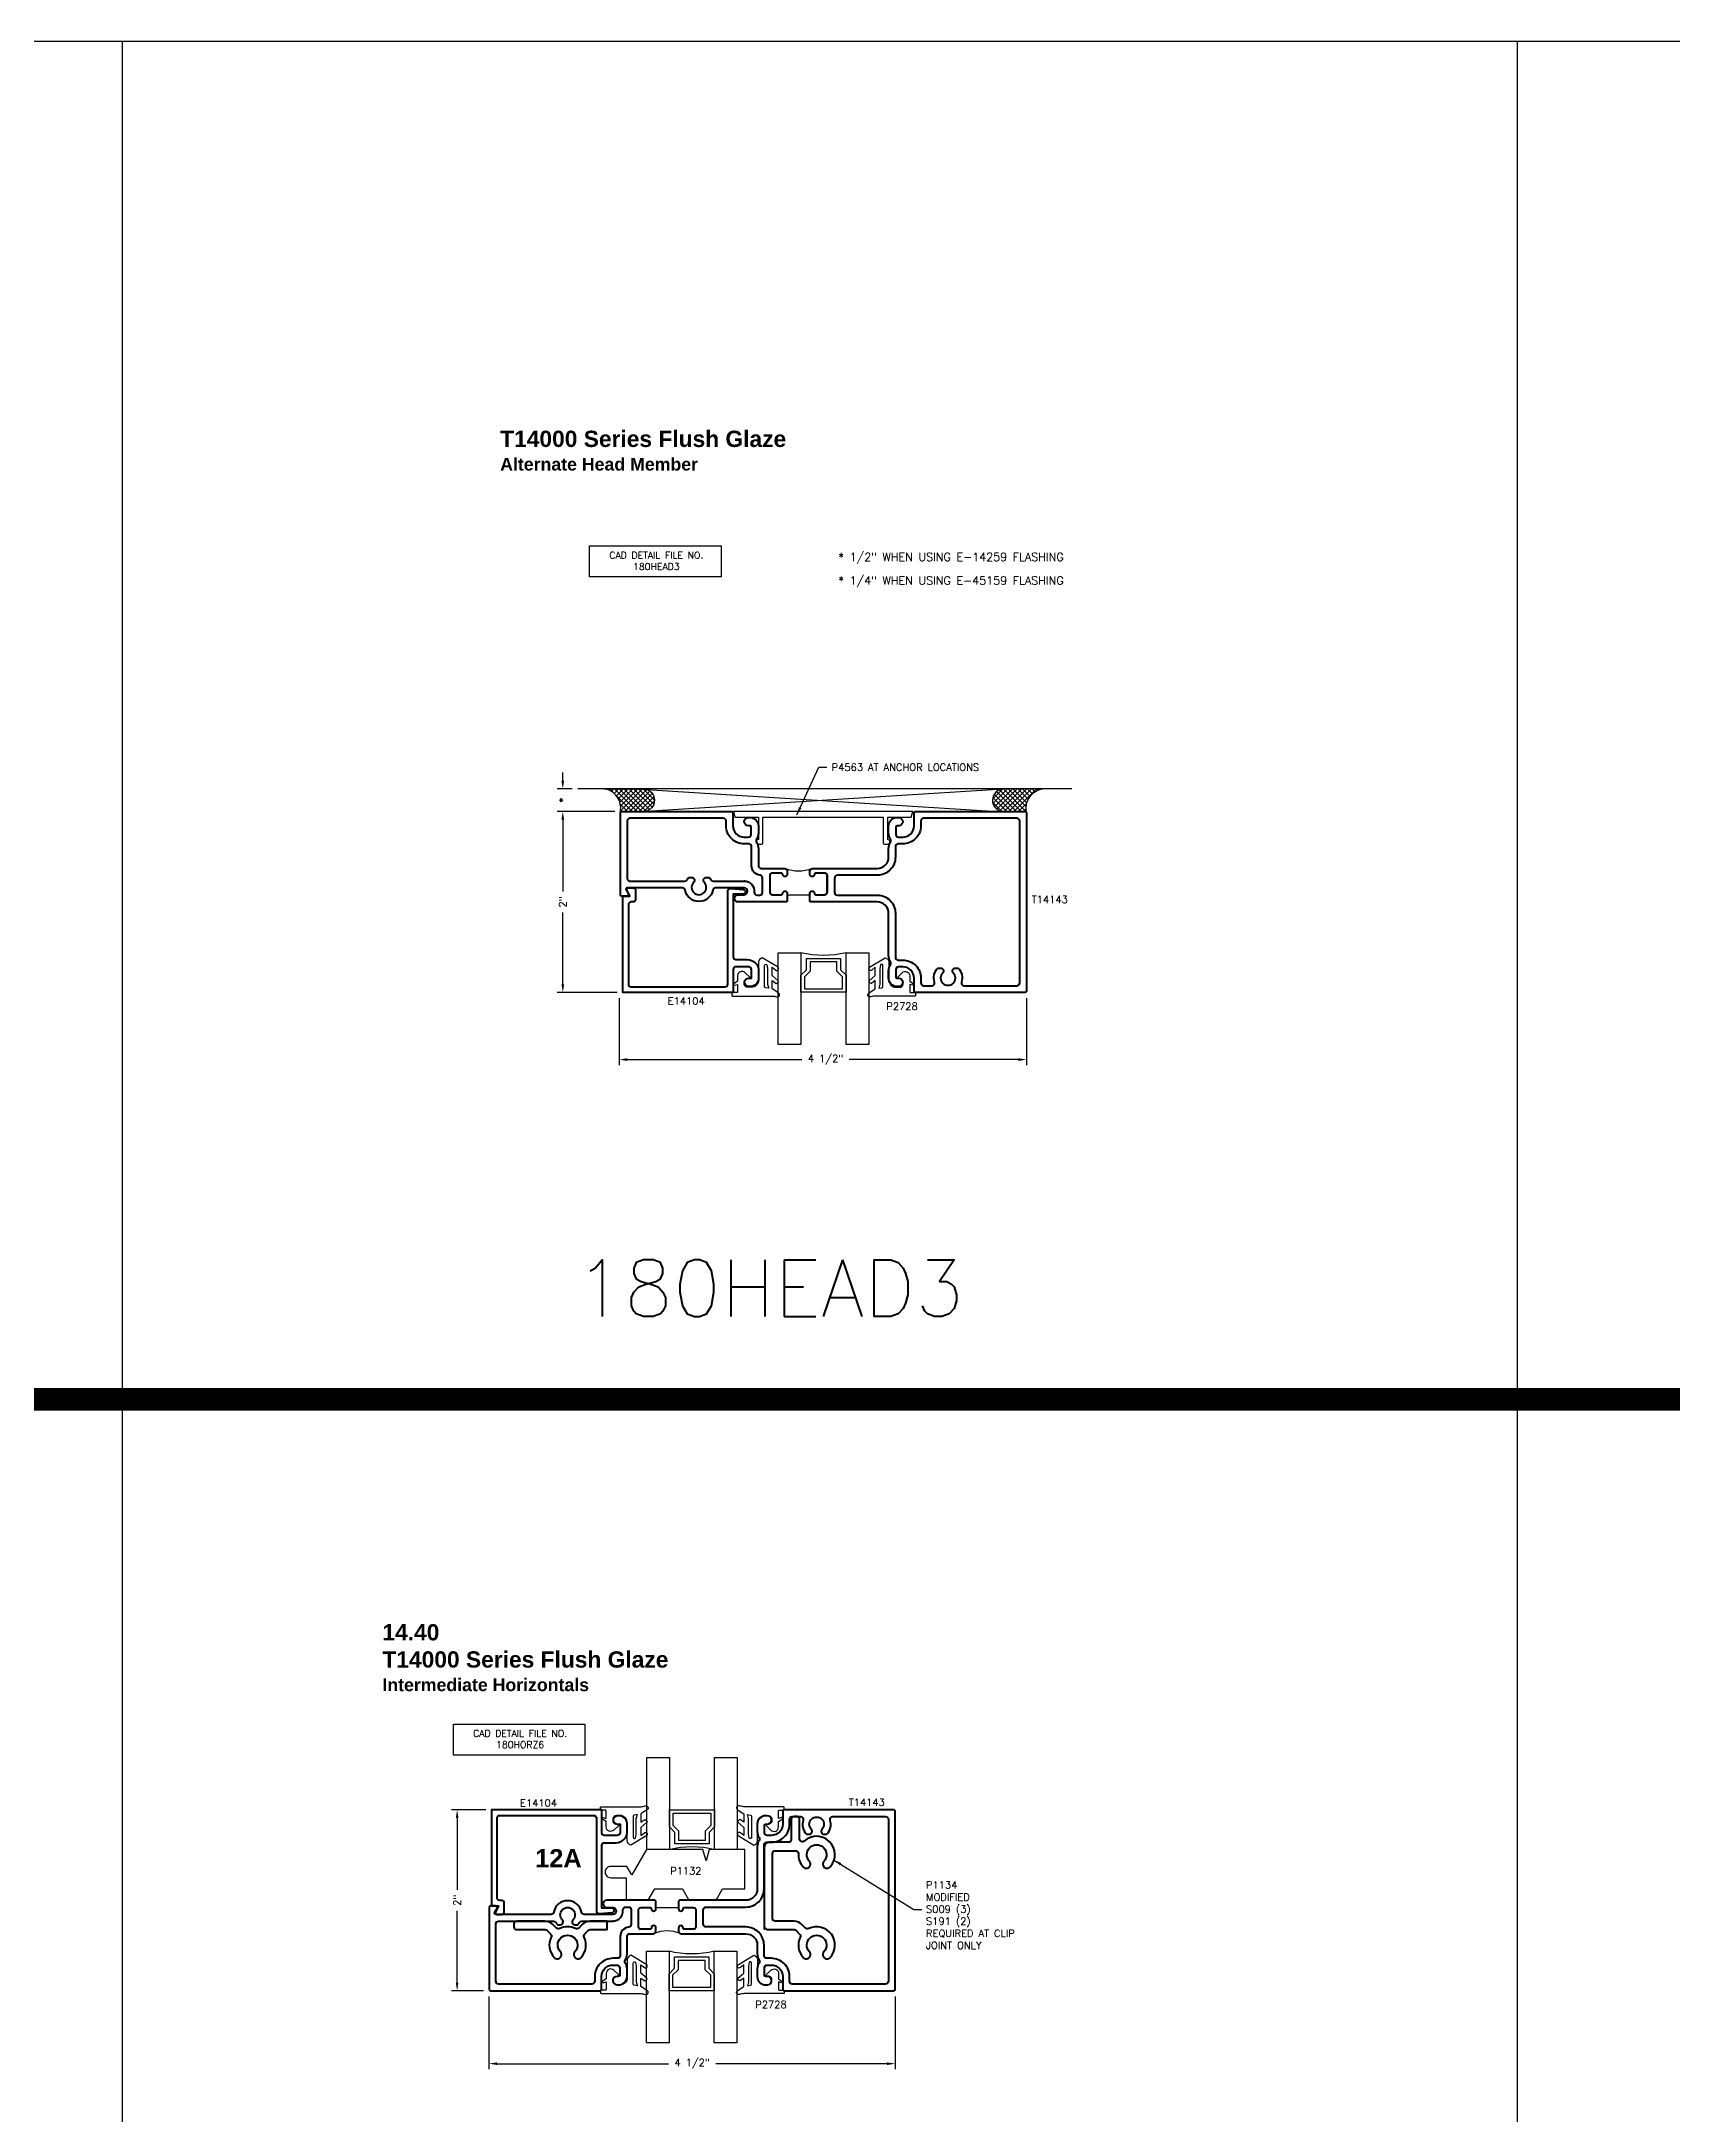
# Model space of a CAD drawing. Extents: x 0 to 152, y -15 to 75.
# Drawn here: x 107.21 to 125.22, y 51.98 to 74.88 of the extents above; entities that cross this region are included whole.
import ezdxf

# ---------------------------------------------------------------- set-up
doc = ezdxf.new("R2010")
doc.units = 0
doc.header["$MEASUREMENT"] = 0
doc.header["$PDMODE"] = 3
doc.layers.get('DEFPOINTS').update_dxf_attribs({"linetype": 'CONTINUOUS'})
for name, color, linetype in [('R-ANNO-DIMS', 3, 'CONTINUOUS'), ('R-ANNO-TEXT', 6, 'CONTINUOUS'), ('R-Det1', 4, 'CONTINUOUS'), ('R-Det2', 2, 'CONTINUOUS'), ('R-DET3', 5, 'CONTINUOUS'), ('R-OTLN', 1, 'CONTINUOUS'), ('R-PAT1', 5, 'CONTINUOUS'), ('TITLE', 7, 'CONTINUOUS')]:
    doc.layers.add(name, color=color, linetype=linetype)
doc.styles.get("Standard").update_dxf_attribs({"font": 'simplex'})
doc.dimstyles.new('1X', dxfattribs={"dimtxt": 0.08, "dimasz": 0.09, "dimexe": 0.0625, "dimexo": 0.0625, "dimgap": 0.062, "dimtad": 0, "dimdec": 5, "dimzin": 4, "dimdsep": 46, "dimlunit": 5, "dimtxsty": 'Standard', "dimcen": 0, "dimclrd": 256, "dimclre": 256, "dimclrt": 256, "dimadec": 0, "dimazin": 1, "dimtfac": 1, "dimtdec": 5, "dimtofl": 0, "dimtmove": 0, "dimatfit": 3, "dimfxl": 1, "dimfrac": 2, "dimtolj": 1, "dimtzin": 4, "dimarcsym": 0})
pattern_1 = [(45, (111.539297, 60.288745), (-0.0265165, 0.0265165), []), (135, (111.539297, 60.288745), (-0.0265165, -0.0265165), [])]

# ---------------------------------------------------------------- blocks, each defined once
blk = doc.blocks.new('*D13')
at = {"layer": 'DEFPOINTS', "color": 0}
for p in [(113.585, 64.374), (118.083, 64.373), (118.083, 63.632)]:
    blk.add_point(p, dxfattribs=at)
at = {"layer": 'R-ANNO-DIMS', "lineweight": -2}
for p, q in [((113.585, 64.311), (113.585, 63.569)), ((118.083, 64.311), (118.083, 63.569)), ((113.675, 63.632), (115.602, 63.632)), ((117.993, 63.632), (116.126, 63.632))]:
    blk.add_line(p, q, dxfattribs=at)
at = {"layer": 'R-ANNO-DIMS'}
for points in [[(113.675, 63.647), (113.675, 63.617), (113.585, 63.632)], [(117.993, 63.647), (117.993, 63.617), (118.083, 63.632)]]:
    blk.add_solid(points, dxfattribs=at)
at = {"layer": 'R-ANNO-DIMS', "insert": (115.864, 63.632), "char_height": 0.08, "attachment_point": 5}
blk.add_mtext('\\A1;4 1/2"', dxfattribs=at)
blk = doc.blocks.new('*D14')
at = {"layer": 'DEFPOINTS', "color": 0}
for p in [(112.962, 66.373), (113.598, 66.373), (113.626, 64.374)]:
    blk.add_point(p, dxfattribs=at)
at = {"layer": 'R-ANNO-DIMS', "lineweight": -2}
for p, q in [((113.535, 66.373), (112.9, 66.373)), ((112.962, 66.283), (112.962, 65.489)), ((112.962, 64.464), (112.962, 65.258)), ((113.564, 64.374), (112.9, 64.374))]:
    blk.add_line(p, q, dxfattribs=at)
at = {"layer": 'R-ANNO-DIMS'}
for points in [[(112.947, 66.283), (112.977, 66.283), (112.962, 66.373)], [(112.947, 64.464), (112.977, 64.464), (112.962, 64.374)]]:
    blk.add_solid(points, dxfattribs=at)
at = {"layer": 'R-ANNO-DIMS', "insert": (112.962, 65.373), "char_height": 0.08, "attachment_point": 5, "rotation": 90}
blk.add_mtext('\\A1;2"', dxfattribs=at)
blk = doc.blocks.new('*D15')
at = {"layer": 'DEFPOINTS', "color": 0}
for p in [(113.129, 66.623), (112.962, 66.373), (113.598, 66.373)]:
    blk.add_point(p, dxfattribs=at)
at = {"layer": 'R-ANNO-DIMS', "lineweight": -2}
for p, q in [((112.962, 66.713), (112.962, 66.803)), ((113.066, 66.623), (112.9, 66.623)), ((113.535, 66.373), (112.9, 66.373)), ((112.962, 66.283), (112.962, 66.193))]:
    blk.add_line(p, q, dxfattribs=at)
at = {"layer": 'R-ANNO-DIMS'}
for points in [[(112.947, 66.713), (112.977, 66.713), (112.962, 66.623)], [(112.947, 66.283), (112.977, 66.283), (112.962, 66.373)]]:
    blk.add_solid(points, dxfattribs=at)
at = {"layer": 'R-ANNO-DIMS', "insert": (112.962, 66.498), "char_height": 0.08, "attachment_point": 5, "rotation": 90}
blk.add_mtext('\\A1;*', dxfattribs=at)
blk = doc.blocks.new('*D35')
at = {"layer": 'DEFPOINTS', "color": 0}
for p in [(112.147, 53.345), (116.632, 53.345), (116.632, 52.54)]:
    blk.add_point(p, dxfattribs=at)
at = {"layer": 'R-ANNO-DIMS', "lineweight": -2}
for p, q in [((112.147, 53.282), (112.147, 52.478)), ((116.632, 53.282), (116.632, 52.478)), ((112.237, 52.54), (114.128, 52.54)), ((116.542, 52.54), (114.652, 52.54))]:
    blk.add_line(p, q, dxfattribs=at)
at = {"layer": 'R-ANNO-DIMS'}
for points in [[(112.237, 52.555), (112.237, 52.525), (112.147, 52.54)], [(116.542, 52.555), (116.542, 52.525), (116.632, 52.54)]]:
    blk.add_solid(points, dxfattribs=at)
at = {"layer": 'R-ANNO-DIMS', "insert": (114.39, 52.54), "char_height": 0.08, "attachment_point": 5}
blk.add_mtext('\\A1;4 1/2"', dxfattribs=at)
blk = doc.blocks.new('*D36')
at = {"layer": 'DEFPOINTS', "color": 0}
for p in [(112.176, 55.344), (111.795, 53.345), (112.147, 53.345)]:
    blk.add_point(p, dxfattribs=at)
at = {"layer": 'R-ANNO-DIMS', "lineweight": -2}
for p, q in [((112.113, 55.344), (111.733, 55.344)), ((111.795, 55.254), (111.795, 54.46)), ((111.795, 53.435), (111.795, 54.229)), ((112.085, 53.345), (111.733, 53.345))]:
    blk.add_line(p, q, dxfattribs=at)
at = {"layer": 'R-ANNO-DIMS'}
for points in [[(111.78, 55.254), (111.81, 55.254), (111.795, 55.344)], [(111.78, 53.435), (111.81, 53.435), (111.795, 53.345)]]:
    blk.add_solid(points, dxfattribs=at)
at = {"layer": 'R-ANNO-DIMS', "insert": (111.795, 54.345), "char_height": 0.08, "attachment_point": 5, "rotation": 90}
blk.add_mtext('\\A1;2"', dxfattribs=at)
blk = doc.blocks.new('P2728 gasket')
at = {"layer": 'R-Det2'}
blk.add_lwpolyline([(86.461, 33.362), (86.567, 33.537, 0.301952), (86.52, 33.577), (86.32, 33.577, -0.414214), (86.24, 33.657), (86.24, 33.695, -0.388879), (86.276, 33.735), (86.292, 33.736, -0.440011), (86.336, 33.696), (86.336, 33.682, 0.668179), (86.353, 33.675), (86.401, 33.724, 0.668179), (86.366, 33.809), (86.307, 33.809), (86.279, 33.849, 0.836323), (86.264, 33.842), (86.273, 33.809), (86.189, 33.809, -0.414214), (86.183, 33.815), (86.183, 33.865, 0.414214), (86.177, 33.871), (86.149, 33.871, 0.414214), (86.143, 33.865), (86.143, 33.427, -0.083245), (86.135, 33.378), (86.135, 33.378)], format="xyb", dxfattribs=at)
at = {"layer": 'R-Det2', "lineweight": 25}
blk.add_lwpolyline([(86.235, 33.499, -0.372312), (86.249, 33.512), (86.48, 33.512, -0.668179), (86.49, 33.486), (86.448, 33.478), (86.274, 33.478), (86.23, 33.465)], format="xyb", close=True, dxfattribs=at)
at = {"layer": 'R-Det2'}
for points in [[(86.174, 33.352), (86.223, 33.426), (86.314, 33.426), (86.283, 33.384)], [(86.313, 33.359), (86.371, 33.426), (86.462, 33.426), (86.431, 33.388)]]:
    blk.add_lwpolyline(points, dxfattribs=at)
at = {"layer": 'R-Det2', "ltscale": 0.1}
for centre, radius, start, end in [((86.157, 33.369), 0.0237, 157.7655, 314.5007), ((86.313, 33.388), 0.0297, 188.4603, 270), ((86.446, 33.375), 0.0199, 139.7022, 319.7022)]:
    blk.add_arc(centre, radius, start, end, dxfattribs=at)

msp = doc.modelspace()

# ---------------------------------------------------------------- hatches: boundary and pattern name
at = {"layer": 'R-PAT1'}
h = msp.add_hatch(dxfattribs=at)
h.set_pattern_fill('ANSI37', color=256, scale=0.3, style=0)
h.set_pattern_definition(pattern_1)
edge = h.paths.add_edge_path()
edge.add_line((113.4197013, 66.6229604), (113.8483446, 66.6229604))
edge.add_arc((113.8483446, 66.4971847), 0.1257757, -87.46272372, 89.9999926, ccw=False)
edge.add_line((113.8539126, 66.3715323), (113.5977222, 66.3730973))
edge.add_arc((113.3872244, 66.4114723), 0.2139673, 349.66809908, 441.2696477)
h = msp.add_hatch(dxfattribs=at)
h.set_pattern_fill('ANSI37', color=256, scale=0.3, style=0)
h.set_pattern_definition(pattern_1)
edge = h.paths.add_edge_path()
edge.add_line((118.2607432, 66.6229604), (117.8320998, 66.6229604))
edge.add_arc((117.8320998, 66.4971847), 0.1257757, 90.0000074, 267.46272372)
edge.add_line((117.8265318, 66.3715323), (118.0827222, 66.3730973))
edge.add_arc((118.2932201, 66.4114723), 0.2139673, 98.7303523, 190.33190092, ccw=False)

# ---------------------------------------------------------------- linework, layer by layer
at = {"layer": 'R-ANNO-TEXT'}
for points in [[(113.2584581, 69.3063714), (114.7099381, 69.3063714), (114.7099381, 68.9643086), (113.2584581, 68.9643086)], [(111.754269, 56.2916702), (113.205749, 56.2916702), (113.205749, 55.9496073), (111.754269, 55.9496073)]]:
    msp.add_lwpolyline(points, close=True, dxfattribs=at)
at = {"layer": 'R-Det1', "color": 5}
msp.add_line((118.5849127, 66.6229604), (113.1289127, 66.6229604), dxfattribs=at)
at = {"layer": 'R-Det1'}
msp.add_lwpolyline([(116.8257232, 66.3730973), (116.4997232, 66.3730973), (115.1717232, 66.3730973), (114.8457232, 66.3730973), (114.8623232, 66.3110973), (115.1217232, 66.3110973), (115.1217232, 66.0620973, 1), (115.1217232, 66.0120973), (115.1567232, 66.0120973, 0.4133333333), (115.1717232, 66.0270973), (115.1717232, 66.3110973), (116.4997232, 66.3110973), (116.4997232, 66.0270973, 0.4133333333), (116.5147232, 66.0120973), (116.5497232, 66.0120973, 1), (116.5497232, 66.0620973), (116.5497232, 66.3110973), (116.8091232, 66.3110973), (116.8257232, 66.3730973)], format="xyb", close=True, dxfattribs=at)
at = {"layer": 'R-Det1', "lineweight": 50}
for points in [[(114.9991655, 64.7375963, -0.4144), (115.1241655, 64.6125963), (115.1241655, 64.5325963, -0.4139789032), (115.0311655, 64.4395963), (115.0146655, 64.4395963, -1), (115.0146655, 64.5325963), (115.0441655, 64.5325963), (115.0441655, 64.6265963, 0.4129032258), (115.0131655, 64.6575963), (114.8741655, 64.6575963, 0.4129032258), (114.8431655, 64.6265963), (114.8431655, 64.3735963), (113.6260655, 64.3735963), (113.6260655, 65.4355963), (113.7010655, 65.4355963), (113.6684655, 65.5059963, -0.5484584395), (113.6830655, 65.5285963), (113.7360655, 65.5285963, -0.4133333333), (113.7660655, 65.4985963), (113.7660655, 65.4355963), (113.7660655, 65.4045963, -0.4129032258), (113.7350655, 65.3735963), (113.7160655, 65.3735963, 0.4133333333), (113.6860655, 65.3435963), (113.6860655, 64.4665963, 0.4129032258), (113.7170655, 64.4355963), (114.7521655, 64.4355963, 0.4129032258), (114.7831655, 64.4665963), (114.7831655, 65.4897963, -0.4379270187), (114.8166655, 65.5206963), (114.9569655, 65.5094963, -0.963981017), (114.9550655, 65.4595963), (114.8431655, 65.4595963), (114.8431655, 64.7685963, 0.4129032258), (114.8741655, 64.7375963), (114.9991655, 64.7375963)], [(113.5487684, 54.980475, 0.4144), (113.6737684, 55.105475), (113.6737684, 55.185475, 0.4139789032), (113.5807684, 55.278475), (113.5642684, 55.278475, 1), (113.5642684, 55.185475), (113.5937684, 55.185475), (113.5937684, 55.091475, -0.4129032258), (113.5627684, 55.060475), (113.4237684, 55.060475, -0.4129032258), (113.3927684, 55.091475), (113.3927684, 55.344475), (112.1756684, 55.344475), (112.1756684, 54.282475), (112.2506684, 54.282475), (112.2180684, 54.212075, 0.5484584395), (112.2326684, 54.189475), (112.2856684, 54.189475, 0.4133333333), (112.3156684, 54.219475), (112.3156684, 54.282475), (112.3156684, 54.313475, 0.4129032258), (112.2846684, 54.344475), (112.2656684, 54.344475, -0.4133333333), (112.2356684, 54.374475), (112.2356684, 55.251475, -0.4129032258), (112.2666684, 55.282475), (113.3017684, 55.282475, -0.4129032258), (113.3327684, 55.251475), (113.3327684, 54.228275, 0.4379270187), (113.3662684, 54.197375), (113.5065684, 54.208575, 0.963981017), (113.5046684, 54.258475), (113.3927684, 54.258475), (113.3927684, 54.949475, -0.4129032258), (113.4237684, 54.980475), (113.5487684, 54.980475)]]:
    msp.add_lwpolyline(points, format="xyb", close=True, dxfattribs=at)
at = {"layer": 'R-Det2', "color": 2, "linetype": 'Continuous'}
for p, q in [((113.9054562, 54.344974), (113.6607611, 54.344974)), ((114.3554562, 54.344974), (114.6551505, 54.344974))]:
    msp.add_line(p, q, dxfattribs=at)
at = {"layer": 'R-Det2'}
for points in [[(116.0909232, 64.8131074), (116.3409232, 64.8131073), (116.3409232, 63.7990236), (116.0909232, 63.7990236), (116.0909232, 64.3751073), (115.5909232, 64.3751073), (115.5909232, 63.7990236), (115.3409232, 63.7990236), (115.3409232, 64.8131073), (115.5909232, 64.8131073), (115.5909232, 64.3751073), (115.5909232, 64.5631073), (115.6529232, 64.6251073), (115.6529232, 64.7501073), (116.0289232, 64.7501073), (116.0289232, 64.6251073), (116.0909232, 64.5631073), (116.0909232, 64.3751073), (116.0909232, 64.8131073, -0.1233101835), (115.5909232, 64.8131073, 0.8755579354)], [(114.1386664, 54.9069749), (113.8886664, 54.906975), (113.8886664, 55.9210587), (114.1386664, 55.9210587), (114.1386664, 55.344975), (114.6386664, 55.344975), (114.6386664, 55.9210587), (114.8886664, 55.9210587), (114.8886664, 54.906975), (114.6386664, 54.906975), (114.6386664, 55.344975), (114.6386664, 55.156975), (114.5766664, 55.094975), (114.5766664, 54.969975), (114.2006664, 54.969975), (114.2006664, 55.094975), (114.1386664, 55.156975), (114.1386664, 55.344975), (114.1386664, 54.906975, -0.1233101835), (114.6386664, 54.906975, 0.8755579354)], [(114.6350161, 53.7831598), (114.8850161, 53.7831597), (114.8850161, 52.769076), (114.6350161, 52.769076), (114.6350161, 53.3451597), (114.1350161, 53.3451597), (114.1350161, 52.769076), (113.8850161, 52.769076), (113.8850161, 53.7831597), (114.1350161, 53.7831597), (114.1350161, 53.3451597), (114.1350161, 53.5331597), (114.1970161, 53.5951597), (114.1970161, 53.7201597), (114.5730161, 53.7201597), (114.5730161, 53.5951597), (114.6350161, 53.5331597), (114.6350161, 53.3451597), (114.6350161, 53.7831597, -0.1233101835), (114.1350161, 53.7831597, 0.8755579354)]]:
    msp.add_lwpolyline(points, format="xyb", dxfattribs=at)
for points in [[(116.0509232, 64.4151073), (116.0509232, 64.5465387), (115.9889232, 64.6085387), (115.9889232, 64.7101073), (115.6929232, 64.7101073), (115.6929232, 64.6085387), (115.6309232, 64.5465387), (115.6309232, 64.4151073), (116.0509232, 64.4151073)], [(114.1786664, 55.304975), (114.1786664, 55.1735435), (114.2406664, 55.1115435), (114.2406664, 55.009975), (114.5366664, 55.009975), (114.5366664, 55.1115435), (114.5986664, 55.1735435), (114.5986664, 55.304975), (114.1786664, 55.304975)], [(114.5950161, 53.3851597), (114.5950161, 53.5165912), (114.5330161, 53.5785912), (114.5330161, 53.6801597), (114.2370161, 53.6801597), (114.2370161, 53.5785912), (114.1750161, 53.5165912), (114.1750161, 53.3851597), (114.5950161, 53.3851597)]]:
    msp.add_lwpolyline(points, dxfattribs=at)
msp.add_lwpolyline([(114.2832874, 54.469974), (114.3554562, 54.344974), (114.6551505, 54.344974), (114.7273193, 54.469974), (114.9732611, 54.469974), (114.9732611, 54.906975), (114.5769499, 54.906975), (114.5434562, 54.781975), (114.5099626, 54.906975), (113.8858239, 54.906975), (113.7231554, 54.625225), (113.6690288, 54.718975), (113.4915345, 54.718975, 0.4142135624), (113.4295345, 54.656975), (113.4295345, 54.655975, 0.4142135624), (113.4915345, 54.593975), (113.6607611, 54.593975), (113.6607611, 54.344974), (113.9054562, 54.344974), (113.977625, 54.469974)], format="xyb", close=True, dxfattribs=at)
at = {"layer": 'R-DET3'}
for p, q in [((113.8247531, 66.6197098), (117.8247531, 66.3697098)), ((117.8247531, 66.6197098), (113.8247531, 66.3697098))]:
    msp.add_line(p, q, dxfattribs=at)
at = {"layer": 'R-DET3', "lineweight": 50}
msp.add_lwpolyline([(115.1843007, 54.020975), (115.1993007, 54.035975), (115.2143007, 54.020975), (115.5157225, 54.020975, -0.1989123674), (115.5376428, 54.0118953), (115.5770697, 53.9724685, -0.3180460654), (115.5831126, 53.9371671, 0.3065542285), (115.6166342, 53.7132442, 0.5062303828), (115.6911327, 53.7214691, 0.3278181232), (115.6850909, 53.7761941, -2.2780811719), (115.8455592, 53.7761941, 0.3278181232), (115.8395174, 53.7214691, 0.5062303828), (115.9140159, 53.7132442, 0.8256018173), (115.678132, 54.0321864, -0.3180460654), (115.6428306, 54.0382294), (115.6034038, 54.0776562, 0.1989123674), (115.5157225, 54.113975), (115.3083291, 54.113975, -0.4142135624), (115.2773291, 54.144975), (115.2773291, 54.8616384, -0.4142135624), (115.3083291, 54.8926384), (115.5326172, 54.8926384, -0.4289597164), (115.5635783, 54.8600865, 0.2010444958), (115.6166342, 54.7132442, 0.0616447566), (115.6253401, 54.7058494, 0.4311315419), (115.6911327, 54.7214691, 0.3278181232), (115.6850909, 54.7761941, -2.2780811719), (115.8455592, 54.7761941, 0.3278181232), (115.8395174, 54.7214691, 0.5062303828), (115.9140159, 54.7132442, 0.956981471), (115.6292135, 54.9992309, -0.6516590583), (115.5773251, 55.0221367), (115.5773251, 55.238974, 0.4142135624), (115.5463251, 55.269974), (115.5153251, 55.269974, 0.4142135624), (115.4843251, 55.238974), (115.4843251, 55.0166384, -0.4142135624), (115.4533251, 54.9856384), (115.2463291, 54.9856384, 0.4142135624), (115.1843291, 54.9236384), (115.1843291, 54.0210034)], format="xyb", dxfattribs=at)
msp.add_lwpolyline([(112.4223191, 54.083475), (112.4223191, 54.052475, 0.4142135624), (112.4533191, 54.021475), (112.7657065, 54.021475, -0.1989123674), (112.7876268, 54.0123953), (112.8270637, 53.9729585, -0.3180460654), (112.8331066, 53.9376571, 0.3065542285), (112.8666282, 53.7137342, 0.5062303828), (112.9411267, 53.7219591, 0.3278181232), (112.9350849, 53.7766841, -2.2780811719), (113.0955532, 53.7766841, 0.3278181232), (113.0895114, 53.7219591, 0.5062303828), (113.1640099, 53.7137342, 0.3065542285), (113.1975315, 53.9376571, -0.3180460654), (113.2035745, 53.9729585), (113.2430013, 54.0123853, -0.1989123674), (113.2649216, 54.021465), (113.4537091, 54.021465), (113.4537091, 54.114465), (113.2653358, 54.114465, 0.1989123674), (113.1769475, 54.0778533), (113.1378136, 54.0387194, -0.3180460654), (113.1025121, 54.0326764, 0.2269397181), (112.928126, 54.0326764, -0.3180460654), (112.8928246, 54.0387194), (112.8536806, 54.0778633, 0.1989123674), (112.7652923, 54.114475), (112.4533191, 54.114475, 0.4142135624)], format="xyb", close=True, dxfattribs=at)
at = {"layer": 'R-OTLN', "lineweight": 50}
for points in [[(115.4402262, 65.4680973), (115.4402262, 65.3830973), (115.4302262, 65.3730973), (114.8971062, 65.3730973, -0.4142135624), (114.8571062, 65.4130973, -0.4142135624), (114.8971062, 65.4530973), (114.9651062, 65.4530973, 0.4142135624), (115.0021062, 65.4900973), (115.0021062, 65.4915963, 0.4142135624), (114.9651062, 65.5285963), (114.6491094, 65.5285963, 0.3577911887), (114.6187054, 65.5036456, -0.8206356711), (114.312727, 65.5036456, 0.3577911887), (114.282323, 65.5285963), (113.6745572, 65.5285963, 0.5773640241), (113.6615662, 65.5060963), (113.6907222, 65.4555973), (113.6707222, 65.4355963), (113.6177222, 65.4355963, -0.4142135624), (113.5977222, 65.4555963), (113.5977222, 66.3530973, -0.4142135624), (113.6177222, 66.3730973), (114.8207222, 66.3730973, -0.4142135624), (114.8407222, 66.3530973), (114.8407222, 66.2140973, 0.4142135624), (114.9657222, 66.0890973), (115.0107232, 66.0890973, 0.4142135624), (115.0417232, 66.1200973), (115.0417232, 66.1990973, 0.4142135624), (115.0267232, 66.2140973), (115.0122222, 66.2140973, -1), (115.0122222, 66.3070973), (115.0287232, 66.3070973, -0.4142135624), (115.1217232, 66.2140973), (115.1217232, 66.1337035, -0.1433240595), (115.102, 66.0663107, 0.2926598756), (115.102, 66.0328838, -0.1433240595), (115.1217232, 65.9654911), (115.1217232, 65.7740973, 0.4142135624), (115.1527232, 65.7430973), (115.4092262, 65.7430973, -0.4142135624), (115.4402262, 65.7120973), (115.4402262, 65.6780973, -0.4142135624), (115.4152262, 65.6530973, -0.4142135624), (115.3902262, 65.6780973, 0.4142135624), (115.3752262, 65.6930973), (115.2782262, 65.6930973, 0.4142135624), (115.2472262, 65.6620973), (115.2472262, 65.4840973, 0.4142135624), (115.2782262, 65.4530973), (115.3752262, 65.4530973, 0.4142135624), (115.3902262, 65.4680973, -0.4142135624), (115.4152262, 65.4930973, -0.4142135624), (115.4402262, 65.4680973)], [(114.524116, 65.5901969, -0.6757771741), (114.5467162, 65.6430973), (114.5772897, 65.6430973, -0.0516171452), (114.5972526, 65.6179329, 0.2562196458), (114.6233933, 65.6035963), (114.9711062, 65.6035963), (114.9651062, 65.6035963, -0.4400853749), (115.0766776, 65.4818068, 0.4400853749), (115.1075589, 65.4480973), (115.1363262, 65.4480973, 0.4142135624), (115.1673262, 65.4790973), (115.1673262, 65.638082, 0.3794949899), (115.1400365, 65.6688592, -0.3794949899), (115.0467232, 65.7740973), (115.0467232, 65.9830973, 0.4142135624), (115.0157232, 66.0140973), (114.9657222, 66.0140973, -0.4142135624), (114.7657222, 66.2140973), (114.7657222, 66.2670973, 0.4142135624), (114.7347222, 66.2980973), (113.7037222, 66.2980973, 0.4142135624), (113.6727222, 66.2670973), (113.6727222, 65.6345963, 0.4142135624), (113.7037222, 65.6035963), (114.3080392, 65.6035963, 0.2562196458), (114.3341798, 65.6179329, -0.0516171452), (114.3541427, 65.6430973), (114.3847162, 65.6430973, -0.6757771741), (114.4073164, 65.5901969, 2.3476027329)], [(115.6902262, 65.4680973, -0.4142135624), (115.7152262, 65.4930973, -0.4142135624), (115.7402262, 65.4680973, 0.4142135624), (115.7552262, 65.4530973), (115.8522262, 65.4530973, 0.4142135624), (115.8832262, 65.4840973), (115.8832262, 65.6620973, 0.4142135624), (115.8522262, 65.6930973), (115.7552262, 65.6930973, 0.4142135624), (115.7402262, 65.6780973, -0.4142135624), (115.7152262, 65.6530973, -0.4142135624), (115.6902262, 65.6780973), (115.6902262, 65.7120973, -0.4142135624), (115.7212262, 65.7430973), (116.4347212, 65.7430973, 0.4142135624), (116.5597212, 65.8680973), (116.5597212, 65.9654911, -0.1433240595), (116.5794444, 66.0328838, 0.2926598756), (116.5794444, 66.0663107, -0.1433240595), (116.5597212, 66.1337035), (116.5597212, 66.2140974, -0.4142132454), (116.6527222, 66.3070983), (116.6752222, 66.3070973, -0.8637118889), (116.6752222, 66.2140973), (116.6547206, 66.2140965, 0.4142026818), (116.6397212, 66.1990965), (116.6397212, 66.1200973, 0.4142135624), (116.6707212, 66.0890973), (116.7157222, 66.0890973, 0.4142135624), (116.8407222, 66.2140973), (116.8407222, 66.3530973, -0.4142135624), (116.8607222, 66.3730973), (118.0627222, 66.3730973, -0.4142135624), (118.0827222, 66.3530973), (118.0827222, 64.3930973, -0.4142135624), (118.0627222, 64.3730973), (116.8607222, 64.3730973, -0.4142135624), (116.8407222, 64.3930973), (116.8407222, 64.5320973, 0.4142135624), (116.7157222, 64.6570973), (116.6707212, 64.6570973, 0.4142135624), (116.6397212, 64.6260973), (116.6397212, 64.5470983, 0.4142135624), (116.6547212, 64.5320983), (116.6692222, 64.5320983, -1), (116.6692222, 64.4390983), (116.6527222, 64.4390973, -0.4142198612), (116.5597212, 64.5320983), (116.5597212, 64.6124911, -0.1433240595), (116.5794444, 64.6798838, 0.2926598756), (116.5794444, 64.7133107, -0.1433240595), (116.5597212, 64.7807035), (116.5597212, 65.2480973, 0.4142135624), (116.4347212, 65.3730973), (115.7002262, 65.3730973), (115.6902262, 65.3830973)], [(116.9157222, 66.2140973, -0.4142135624), (116.7157222, 66.0140973), (116.6657212, 66.0140973, 0.4142135624), (116.6347212, 65.9830973), (116.6347212, 65.8680973, -0.4142135624), (116.4347212, 65.6680973), (115.9943262, 65.6680973, 0.4142135624), (115.9633262, 65.6370973), (115.9633262, 65.4790973, 0.4142135624), (115.9943262, 65.4480973), (116.4347212, 65.4480973, -0.4142135624), (116.6347212, 65.2480973), (116.6347212, 64.7630973, 0.4142135624), (116.6657212, 64.7320973), (116.7157222, 64.7320973, -0.4142135624), (116.9157222, 64.5320973), (116.9157222, 64.4790973, 0.4142135624), (116.9467222, 64.4480973), (117.0369934, 64.4480973, 0.5046141751), (117.0666222, 64.4882149, -0.2746427098), (117.1041202, 64.6430973), (117.1353481, 64.6430973, -0.6627717165), (117.1575945, 64.590508, 2.3639448585), (117.2738499, 64.590508, -0.6627717165), (117.2960963, 64.6430973), (117.3273242, 64.6430973, -0.2746427098), (117.3648222, 64.4882149, 0.5046141751), (117.394451, 64.4480973), (117.9767222, 64.4480973, 0.4142135624), (118.0077222, 64.4790973), (118.0077222, 66.2670973, 0.4142135624), (117.9767222, 66.2980973), (116.9467222, 66.2980973, 0.4142135624), (116.9157222, 66.2670973)], [(114.2398291, 54.249974, 0.4142135624), (114.2648291, 54.224974, 0.4142135624), (114.2898291, 54.249974, -0.4142135624), (114.3048291, 54.264974), (114.4018291, 54.264974, -0.4142135624), (114.4328291, 54.233974), (114.4328291, 54.055974, -0.4142135624), (114.4018291, 54.024974), (114.3048291, 54.024974, -0.4142135624), (114.2898291, 54.039974, 0.4142135624), (114.2648291, 54.064974, 0.4142135624), (114.2398291, 54.039974), (114.2398291, 54.005974, 0.4142135624), (114.2708291, 53.974974), (114.9843241, 53.974974, -0.4142135624), (115.1093241, 53.849974), (115.1093241, 53.7525802, 0.1433240595), (115.1290472, 53.6851874, -0.2926598756), (115.1290472, 53.6517606, 0.1433240595), (115.1093241, 53.5843678), (115.1093241, 53.5039739, 0.4142132454), (115.2023251, 53.410973), (115.2248251, 53.410974, 0.8637118889), (115.2248251, 53.503974), (115.2043235, 53.5039748, -0.4142026818), (115.1893241, 53.5189748), (115.1893241, 53.597974, -0.4142135624), (115.2203241, 53.628974), (115.2653251, 53.628974, -0.4142135624), (115.3903251, 53.503974), (115.3903251, 53.364974, 0.4142135624), (115.4103251, 53.344974), (116.6123251, 53.344974, 0.4142135624), (116.6323251, 53.364974), (116.6323251, 55.324974, 0.4142135624), (116.6123251, 55.344974), (115.4103251, 55.344974, 0.4142135624), (115.3903251, 55.324974), (115.3903251, 55.185974, -0.4142135624), (115.2653251, 55.060974), (115.2203241, 55.060974, -0.4142135624), (115.1893241, 55.091974), (115.1893241, 55.170973, -0.4142135624), (115.2043241, 55.185973), (115.2188251, 55.185973, 1), (115.2188251, 55.278973), (115.2023251, 55.278974, 0.4142198612), (115.1093241, 55.185973), (115.1093241, 55.1055802, 0.1433240595), (115.1290472, 55.0381874, -0.2926598756), (115.1290472, 55.0047606, 0.1433240595), (115.1093241, 54.9373678), (115.1093241, 54.469974, -0.4142135624), (114.9843241, 54.344974), (114.2498291, 54.344974), (114.2398291, 54.334974)], [(115.4653251, 53.503974, 0.4142135624), (115.2653251, 53.703974), (115.2153241, 53.703974, -0.4142135624), (115.1843241, 53.734974), (115.1843241, 53.849974, 0.4142135624), (114.9843241, 54.049974), (114.5439291, 54.049974, -0.4142135624), (114.5129291, 54.080974), (114.5129291, 54.238974, -0.4142135624), (114.5439291, 54.269974), (114.9843241, 54.269974, 0.4142135624), (115.1843241, 54.469974), (115.1843241, 54.954974, -0.4142135624), (115.2153241, 54.985974), (115.2653251, 54.985974, 0.4142135624), (115.4653251, 55.185974), (115.4653251, 55.238974, -0.4142135624), (115.4963251, 55.269974), (115.5865962, 55.269974, -0.5046141751), (115.6162251, 55.2298563, 0.2746427098), (115.6537231, 55.074974), (115.6849509, 55.074974, 0.6627717165), (115.7071974, 55.1275633, -2.3639448585), (115.8234528, 55.1275633, 0.6627717165), (115.8456992, 55.074974), (115.876927, 55.074974, 0.2746427098), (115.9144251, 55.2298563, -0.5046141751), (115.9440539, 55.269974), (116.5263251, 55.269974, -0.4142135624), (116.5573251, 55.238974), (116.5573251, 53.450974, -0.4142135624), (116.5263251, 53.419974), (115.4963251, 53.419974, -0.4142135624), (115.4653251, 53.450974)], [(113.9898291, 54.249974), (113.9898291, 54.334974), (113.9798291, 54.344974), (113.4467091, 54.344974, 0.4142135624), (113.4067091, 54.304974, 0.4142135624), (113.4467091, 54.264974), (113.5147091, 54.264974, -0.4142135624), (113.5517091, 54.227974), (113.5517091, 54.226475, -0.4142135624), (113.5147091, 54.189475), (113.1987123, 54.189475, -0.3577911887), (113.1683082, 54.2144256, 0.8206356711), (112.8623299, 54.2144256, -0.3577911887), (112.8319259, 54.189475), (112.2241601, 54.189475, -0.5773640241), (112.2111691, 54.211975), (112.2403251, 54.262474), (112.2203251, 54.282475), (112.1673251, 54.282475, 0.4142135624), (112.1473251, 54.262475), (112.1473251, 53.364974, 0.4142135624), (112.1673251, 53.344974), (113.3703251, 53.344974, 0.4142135624), (113.3903251, 53.364974), (113.3903251, 53.503974, -0.4142135624), (113.5153251, 53.628974), (113.5603261, 53.628974, -0.4142135624), (113.5913261, 53.597974), (113.5913261, 53.518974, -0.4142135624), (113.5763261, 53.503974), (113.5618251, 53.503974, 1), (113.5618251, 53.410974), (113.5783261, 53.410974, 0.4142135624), (113.6713261, 53.503974), (113.6713261, 53.5843678, 0.1433240595), (113.6516029, 53.6517606, -0.2926598756), (113.6516029, 53.6851874, 0.1433240595), (113.6713261, 53.7525802), (113.6713261, 53.943974, -0.4142135624), (113.7023261, 53.974974), (113.9588291, 53.974974, 0.4142135624), (113.9898291, 54.005974), (113.9898291, 54.039974, 0.4142135624), (113.9648291, 54.064974, 0.4142135624), (113.9398291, 54.039974, -0.4142135624), (113.9248291, 54.024974), (113.8278291, 54.024974, -0.4142135624), (113.7968291, 54.055974), (113.7968291, 54.233974, -0.4142135624), (113.8278291, 54.264974), (113.9248291, 54.264974, -0.4142135624), (113.9398291, 54.249974, 0.4142135624), (113.9648291, 54.224974, 0.4142135624), (113.9898291, 54.249974)], [(113.0737189, 54.1278744, 0.6757771741), (113.0963191, 54.074974), (113.1268925, 54.074974, 0.0516171452), (113.1468555, 54.1001383, -0.2562196458), (113.1729961, 54.114475), (113.5207091, 54.114475), (113.5147091, 54.114475, 0.4400853749), (113.6262804, 54.2362644, -0.4400853749), (113.6571618, 54.269974), (113.6859291, 54.269974, -0.4142135624), (113.7169291, 54.238974), (113.7169291, 54.0799892, -0.3794949899), (113.6896393, 54.049212, 0.3794949899), (113.5963261, 53.943974), (113.5963261, 53.734974, -0.4142135624), (113.5653261, 53.703974), (113.5153251, 53.703974, 0.4142135624), (113.3153251, 53.503974), (113.3153251, 53.450974, -0.4142135624), (113.2843251, 53.419974), (112.2533251, 53.419974, -0.4142135624), (112.2223251, 53.450974), (112.2223251, 54.083475, -0.4142135624), (112.2533251, 54.114475), (112.857642, 54.114475, -0.2562196458), (112.8837827, 54.1001383, 0.0516171452), (112.9037456, 54.074974), (112.9343191, 54.074974, 0.6757771741), (112.9569192, 54.1278744, -2.3476027329)]]:
    msp.add_lwpolyline(points, format="xyb", close=True, dxfattribs=at)
at = {"layer": 'R-PAT1'}
for points in [[(113.4197013, 66.6229604), (113.8483446, 66.6229604, -0.9780995873), (113.8539126, 66.3715323), (113.5977222, 66.3730973, 0.4224245011), (113.4197013, 66.6229604, 1.1845073301)], [(118.2607432, 66.6229604), (117.8320998, 66.6229604, 0.9780995873), (117.8265318, 66.3715323), (118.0827222, 66.3730973, -0.4224245011), (118.2607432, 66.6229604, -1.1845073301)]]:
    msp.add_lwpolyline(points, format="xyb", dxfattribs=at)
for points in [[(115.8782262, 65.4680973), (115.8782262, 65.6780973, 0.4142135624), (115.8632262, 65.6930973), (115.7552262, 65.6930973, 0.4142135624), (115.7402262, 65.6780973, -0.4142135624), (115.7152262, 65.6530973, -0.4142135624), (115.6902262, 65.6780973), (115.6902262, 65.7120973, -0.3026074371), (115.7092855, 65.7407053, -0.2003205128), (115.4211669, 65.7407053, -0.3026074371), (115.4402262, 65.7120973), (115.4402262, 65.6780973, -0.4142135624), (115.4152262, 65.6530973, -0.4142135624), (115.3902262, 65.6780973, 0.4142135624), (115.3752262, 65.6930973), (115.2672262, 65.6930973, 0.4142135624), (115.2522262, 65.6780973), (115.2522262, 65.4680973, 0.4142135624), (115.2672262, 65.4530973), (115.3752262, 65.4530973, 0.4142135624), (115.3902262, 65.4680973, -0.4142135624), (115.4152262, 65.4930973, -0.4142135624), (115.4402262, 65.4680973), (115.4402262, 65.4530973), (115.6902262, 65.4530973), (115.6902262, 65.4680973, -0.4142135624), (115.7152262, 65.4930973, -0.4142135624), (115.7402262, 65.4680973, 0.4142135624), (115.7552262, 65.4530973), (115.8632262, 65.4530973, 0.4142135624)], [(114.4278291, 54.249974), (114.4278291, 54.039974, -0.4142135624), (114.4128291, 54.024974), (114.3048291, 54.024974, -0.4142135624), (114.2898291, 54.039974, 0.4142135624), (114.2648291, 54.064974, 0.4142135624), (114.2398291, 54.039974), (114.2398291, 54.005974, 0.3026074371), (114.2588884, 53.977366, 0.2003205128), (113.9707698, 53.977366, 0.3026074371), (113.9898291, 54.005974), (113.9898291, 54.039974, 0.4142135624), (113.9648291, 54.064974, 0.4142135624), (113.9398291, 54.039974, -0.4142135624), (113.9248291, 54.024974), (113.8168291, 54.024974, -0.4142135624), (113.8018291, 54.039974), (113.8018291, 54.249974, -0.4142135624), (113.8168291, 54.264974), (113.9248291, 54.264974, -0.4142135624), (113.9398291, 54.249974, 0.4142135624), (113.9648291, 54.224974, 0.4142135624), (113.9898291, 54.249974), (113.9898291, 54.264974), (114.2398291, 54.264974), (114.2398291, 54.249974, 0.4142135624), (114.2648291, 54.224974, 0.4142135624), (114.2898291, 54.249974, -0.4142135624), (114.3048291, 54.264974), (114.4128291, 54.264974, -0.4142135624)]]:
    msp.add_lwpolyline(points, format="xyb", close=True, dxfattribs=at)
at = {"layer": 'TITLE'}
for p, q in [((133.9080005, 74.8789502), (5.25, 74.8789502)), ((108.0951115, 74.8789502), (108.0951115, -0.1210498)), ((123.501556, 74.8789502), (123.501556, -0.1210498))]:
    msp.add_line(p, q, dxfattribs=at)
at = {"layer": 'TITLE', "const_width": 0.25}
msp.add_lwpolyline([(0.25, 59.8789502), (138.9080005, 59.8789502)], dxfattribs=at)

# ---------------------------------------------------------------- block references
at = {"layer": 'R-Det2'}
for p, rotation in [((148.700831, -21.8097568), 89.99999999999999), ((81.5351028, 141.521828), 270), ((147.2508314, -32.8293033), 89.99999999999999)]:
    msp.add_blockref('P2728 gasket', p, dxfattribs=dict(at, rotation=rotation))
at = {"layer": 'R-Det2', "xscale": -1}
for p, rotation in [((82.9855, -21.8097568), 270), ((147.2504339, 141.521828), 90), ((81.5355003, -32.8293033), 270)]:
    msp.add_blockref('P2728 gasket', p, dxfattribs=dict(at, rotation=rotation))

# ---------------------------------------------------------------- texts
at = {"layer": 'R-ANNO-TEXT', "color": 6}
for s, p in [('* 1/2" WHEN USING E-14259 FLASHING', (116.0057266, 69.1394633)), ('* 1/4" WHEN USING E-45159 FLASHING', (116.0057266, 68.8789007))]:
    msp.add_text(s, height=0.09, dxfattribs=at).set_placement(p)
at = {"layer": 'R-ANNO-TEXT'}
for s, insert, char_height, width, attachment_point in [('CAD DETAIL FILE NO.\\P180HEAD3', (113.9951404, 69.2407887), 0.075, 1.875, 2), ('CAD DETAIL FILE NO.\\P180HORZ6', (112.4909513, 56.2260874), 0.075, 1.875, 2), ('{\\fArial|b1|i0|c0|p34;12A}', (112.6575094, 54.9104485, 6.2106922), 0.2, 7.44, 1)]:
    msp.add_mtext(s, dxfattribs=dict(at, insert=insert, char_height=char_height, width=width, attachment_point=attachment_point))
at = {"layer": 'R-ANNO-TEXT', "char_height": 0.08}
for s, insert, attachment_point in [('P4563 AT ANCHOR LOCATIONS', (115.9310678, 66.8611782), 4), ('\\A1;T14143', (118.1413006, 65.400656), 4), ('E14104', (114.1207598, 64.2794504), 4), ('\\A1;P2728', (116.8815876, 64.2212179), 6), ('E14104', (112.8976707, 55.4197433), 6), ('\\A1;T14143', (116.517866, 55.4271437), 6), ('\\A1;P1132', (114.4934613, 54.6697663), 6), ('P1134\\PMODIFIED\\PS009 (3)\\PS191 (2)\\PREQUIRED AT CLIP \\PJOINT ONLY', (116.973205, 54.1801904), 4), ('\\A1;P2728', (115.4339326, 53.193518), 6)]:
    msp.add_mtext(s, dxfattribs=dict(at, insert=insert, attachment_point=attachment_point))
at = {"layer": 'TITLE'}
msp.add_text('180HEAD3', height=0.625, dxfattribs=at).set_placement((113.1037849, 60.7938209))
at = {"layer": 'TITLE', "char_height": 0.18, "width": 7.44, "attachment_point": 1}
for s, insert in [('{\\fArial|b1|i0|c0|p34;\\PT14000 Series Flush Glaze\\P\\H0.7778x;Alternate Head Member}', (112.2705669, 70.8792499, 6.2106922)), ('{\\fArial|b1|i0|c0|p34;14.40\\PT14000 Series Flush Glaze\\P\\H0.7778x;Intermediate Horizontals}', (110.9698776, 57.3953329, 6.2106922))]:
    msp.add_mtext(s, dxfattribs=dict(at, insert=insert))

# ---------------------------------------------------------------- dimensions: what is measured, and where the dimension line sits
at = {"layer": 'R-ANNO-DIMS'}
dim = msp.add_linear_dim(base=(112.9624513, 66.3730973), p1=(113.1289127, 66.6229604), p2=(113.5977222, 66.3730973), angle=90, text='*', dimstyle='1X', override={"dimpost": '"'}, dxfattribs=at)
dim.commit()
dim.dimension.update_dxf_attribs({"geometry": '*D15', "text_midpoint": (112.9624513, 66.4980288), "dimtype": 160})
for base, p1, p2, picture, middle in [((112.9624513, 66.3730973), (113.6260655, 64.3735963), (113.5977222, 66.3730973), '*D14', (112.9624513, 65.3733468)), ((111.7953986, 53.344974), (112.1756684, 55.344475), (112.1473251, 53.344974), '*D36', (111.7953986, 54.3447245))]:
    dim = msp.add_linear_dim(base=base, p1=p1, p2=p2, angle=90, dimstyle='1X', override={"dimpost": '"'}, dxfattribs=at)
    dim.commit()
    dim.dimension.update_dxf_attribs({"geometry": picture, "text_midpoint": middle})
dim = msp.add_linear_dim(base=(118.0827222, 63.631574), p1=(113.5851886, 64.3735963), p2=(118.0827222, 64.3730973), dimstyle='1X', override={"dimpost": '"'}, dxfattribs=at)
dim.commit()
dim.dimension.update_dxf_attribs({"geometry": '*D13', "text_midpoint": (115.8643267, 63.631574), "dimtype": 160})
dim = msp.add_linear_dim(base=(116.6323251, 52.5402968), p1=(112.1473251, 53.344974), p2=(116.6323251, 53.344974), dimstyle='1X', override={"dimpost": '"'}, dxfattribs=at)
dim.commit()
dim.dimension.update_dxf_attribs({"geometry": '*D35', "text_midpoint": (114.3898251, 52.5402968)})

# ---------------------------------------------------------------- leaders
at = {"layer": 'R-ANNO-TEXT', "annotation_type": 0, "has_hookline": 1, "hookline_direction": 0}
for points in [[(115.5458242, 66.3340748), (115.7882462, 66.8607302), (115.8782462, 66.8607302)], [(115.9524927, 54.7915716), (116.8380409, 54.2415424), (116.9280409, 54.2415424)]]:
    msp.add_leader(points, dimstyle='1X', dxfattribs=at)

doc.saveas('drawing.dxf')
